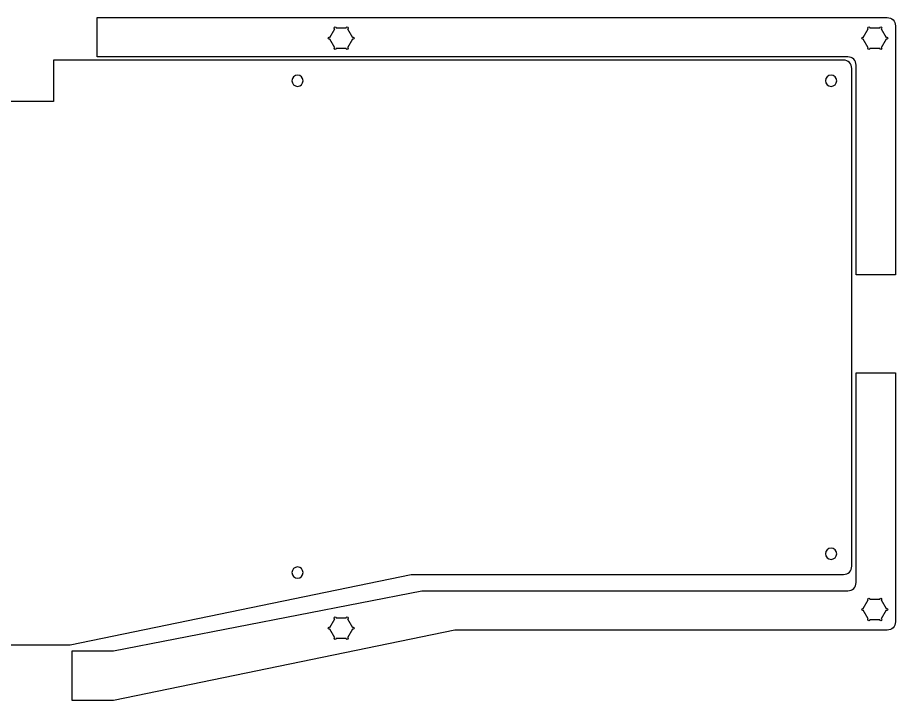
# Model space of a CAD drawing. Extents: x -95 to 285, y -95 to 284.
# Drawn here: x 73 to 285.2, y -94.8 to 70.4 of the extents above; entities that cross this region are included whole.
import ezdxf

# ---------------------------------------------------------------- set-up
doc = ezdxf.new("R2010")
doc.units = 0
doc.layers.add('CASE_LAYER', color=7, linetype='CONTINUOUS')

msp = doc.modelspace()

# ---------------------------------------------------------------- linework, layer by layer
at = {"layer": 'CASE_LAYER'}
for points, knots in [([(92.21, 60.85), (92.21, 60.85), (273.71, 60.85), (273.71, 60.85), (274.81, 60.85), (275.71, 59.96), (275.71, 58.85), (275.71, 58.85), (275.71, 8.17), (275.71, 8.17), (275.71, 8.17), (285.2, 8.17), (285.2, 8.17), (285.2, 8.17), (285.2, 68.35), (285.2, 68.35), (285.2, 69.46), (284.31, 70.35), (283.2, 70.35), (283.2, 70.35), (92.21, 70.35), (92.21, 70.35), (92.21, 70.35), (92.21, 60.85), (92.21, 60.85)], [0, 0, 0, 0, 1, 1, 1, 2, 2, 2, 3, 3, 3, 4, 4, 4, 5, 5, 5, 6, 6, 6, 7, 7, 7, 8, 8, 8, 8]), ([(154.1, 65.6), (154.06, 65.6), (154.02, 65.59), (153.98, 65.57), (153.98, 65.57), (152.78, 67.64), (152.78, 67.64), (152.86, 67.68), (152.91, 67.76), (152.91, 67.85), (152.91, 67.99), (152.8, 68.1), (152.66, 68.1), (152.52, 68.1), (152.41, 67.99), (152.41, 67.85), (152.41, 67.85), (150.02, 67.85), (150.02, 67.85), (150.02, 67.99), (149.91, 68.1), (149.77, 68.1), (149.63, 68.1), (149.52, 67.99), (149.52, 67.85), (149.52, 67.76), (149.57, 67.68), (149.65, 67.64), (149.65, 67.64), (148.45, 65.57), (148.45, 65.57), (148.41, 65.59), (148.37, 65.6), (148.33, 65.6), (148.19, 65.6), (148.08, 65.49), (148.08, 65.35), (148.08, 65.21), (148.19, 65.1), (148.33, 65.1), (148.37, 65.1), (148.41, 65.12), (148.45, 65.14), (148.45, 65.14), (149.65, 63.07), (149.65, 63.07), (149.57, 63.02), (149.52, 62.95), (149.52, 62.85), (149.52, 62.71), (149.63, 62.6), (149.77, 62.6), (149.91, 62.6), (150.02, 62.71), (150.02, 62.85), (150.02, 62.85), (152.41, 62.85), (152.41, 62.85), (152.41, 62.71), (152.52, 62.6), (152.66, 62.6), (152.8, 62.6), (152.91, 62.71), (152.91, 62.85), (152.91, 62.95), (152.86, 63.02), (152.78, 63.07), (152.78, 63.07), (153.98, 65.14), (153.98, 65.14), (154.02, 65.12), (154.06, 65.1), (154.1, 65.1), (154.24, 65.1), (154.35, 65.21), (154.35, 65.35), (154.35, 65.49), (154.24, 65.6), (154.1, 65.6)], [0, 0, 0, 0, 1, 1, 1, 2, 2, 2, 3, 3, 3, 4, 4, 4, 5, 5, 5, 6, 6, 6, 7, 7, 7, 8, 8, 8, 9, 9, 9, 10, 10, 10, 11, 11, 11, 12, 12, 12, 13, 13, 13, 14, 14, 14, 15, 15, 15, 16, 16, 16, 17, 17, 17, 18, 18, 18, 19, 19, 19, 20, 20, 20, 21, 21, 21, 22, 22, 22, 23, 23, 23, 24, 24, 24, 25, 25, 25, 26, 26, 26, 26]), ([(283.09, 65.6), (283.05, 65.6), (283.01, 65.59), (282.97, 65.57), (282.97, 65.57), (281.77, 67.64), (281.77, 67.64), (281.85, 67.68), (281.9, 67.76), (281.9, 67.85), (281.9, 67.99), (281.79, 68.1), (281.65, 68.1), (281.51, 68.1), (281.4, 67.99), (281.4, 67.85), (281.4, 67.85), (279.01, 67.85), (279.01, 67.85), (279.01, 67.99), (278.9, 68.1), (278.76, 68.1), (278.62, 68.1), (278.51, 67.99), (278.51, 67.85), (278.51, 67.76), (278.56, 67.68), (278.64, 67.64), (278.64, 67.64), (277.44, 65.57), (277.44, 65.57), (277.4, 65.59), (277.36, 65.6), (277.32, 65.6), (277.18, 65.6), (277.07, 65.49), (277.07, 65.35), (277.07, 65.21), (277.18, 65.1), (277.32, 65.1), (277.36, 65.1), (277.4, 65.12), (277.44, 65.14), (277.44, 65.14), (278.64, 63.07), (278.64, 63.07), (278.56, 63.02), (278.51, 62.95), (278.51, 62.85), (278.51, 62.71), (278.62, 62.6), (278.76, 62.6), (278.9, 62.6), (279.01, 62.71), (279.01, 62.85), (279.01, 62.85), (281.4, 62.85), (281.4, 62.85), (281.4, 62.71), (281.51, 62.6), (281.65, 62.6), (281.79, 62.6), (281.9, 62.71), (281.9, 62.85), (281.9, 62.95), (281.85, 63.02), (281.77, 63.07), (281.77, 63.07), (282.97, 65.14), (282.97, 65.14), (283.01, 65.12), (283.05, 65.1), (283.09, 65.1), (283.23, 65.1), (283.34, 65.21), (283.34, 65.35), (283.34, 65.49), (283.23, 65.6), (283.09, 65.6)], [0, 0, 0, 0, 1, 1, 1, 2, 2, 2, 3, 3, 3, 4, 4, 4, 5, 5, 5, 6, 6, 6, 7, 7, 7, 8, 8, 8, 9, 9, 9, 10, 10, 10, 11, 11, 11, 12, 12, 12, 13, 13, 13, 14, 14, 14, 15, 15, 15, 16, 16, 16, 17, 17, 17, 18, 18, 18, 19, 19, 19, 20, 20, 20, 21, 21, 21, 22, 22, 22, 23, 23, 23, 24, 24, 24, 25, 25, 25, 26, 26, 26, 26]), ([(272.65, -64.29), (272.65, -64.29), (168.12, -64.29), (168.12, -64.29), (168.12, -64.29), (85.66, -81.29), (85.66, -81.29), (85.66, -81.29), (65.66, -81.29), (65.66, -81.29), (65.66, -81.29), (-16.8, -64.29), (-16.8, -64.29), (-16.8, -64.29), (-82.44, -64.29), (-82.44, -64.29), (-83.54, -64.29), (-84.44, -63.39), (-84.44, -62.29), (-84.44, -62.29), (-84.44, 58.07), (-84.44, 58.07), (-84.44, 59.17), (-83.54, 60.07), (-82.44, 60.07), (-82.44, 60.07), (69.66, 60.07), (69.66, 60.07), (69.66, 60.07), (69.66, 50.07), (69.66, 50.07), (69.66, 50.07), (81.66, 50.07), (81.66, 50.07), (81.66, 50.07), (81.66, 60.07), (81.66, 60.07), (81.66, 60.07), (272.65, 60.07), (272.65, 60.07), (273.75, 60.07), (274.65, 59.17), (274.65, 58.07), (274.65, 58.07), (274.65, -62.29), (274.65, -62.29), (274.65, -63.39), (273.75, -64.29), (272.65, -64.29)], [0, 0, 0, 0, 1, 1, 1, 2, 2, 2, 3, 3, 3, 4, 4, 4, 5, 5, 5, 6, 6, 6, 7, 7, 7, 8, 8, 8, 9, 9, 9, 10, 10, 10, 11, 11, 11, 12, 12, 12, 13, 13, 13, 14, 14, 14, 15, 15, 15, 16, 16, 16, 16]), ([(140.66, 53.72), (140.66, 53.72), (140.66, 53.72), (140.66, 53.72), (139.92, 53.72), (139.31, 54.32), (139.31, 55.07), (139.31, 55.07), (139.31, 55.07), (139.31, 55.07), (139.31, 55.81), (139.92, 56.42), (140.66, 56.42), (140.66, 56.42), (140.66, 56.42), (140.66, 56.42), (141.4, 56.42), (142.01, 55.81), (142.01, 55.07), (142.01, 55.07), (142.01, 55.07), (142.01, 55.07), (142.01, 54.32), (141.4, 53.72), (140.66, 53.72)], [0, 0, 0, 0, 1, 1, 1, 2, 2, 2, 3, 3, 3, 4, 4, 4, 5, 5, 5, 6, 6, 6, 7, 7, 7, 8, 8, 8, 8]), ([(269.65, 53.72), (269.65, 53.72), (269.65, 53.72), (269.65, 53.72), (268.91, 53.72), (268.3, 54.32), (268.3, 55.07), (268.3, 55.07), (268.3, 55.07), (268.3, 55.07), (268.3, 55.81), (268.91, 56.42), (269.65, 56.42), (269.65, 56.42), (269.65, 56.42), (269.65, 56.42), (270.39, 56.42), (271, 55.81), (271, 55.07), (271, 55.07), (271, 55.07), (271, 55.07), (271, 54.32), (270.39, 53.72), (269.65, 53.72)], [0, 0, 0, 0, 1, 1, 1, 2, 2, 2, 3, 3, 3, 4, 4, 4, 5, 5, 5, 6, 6, 6, 7, 7, 7, 8, 8, 8, 8]), ([(86.21, -94.75), (86.21, -94.75), (96.21, -94.75), (96.21, -94.75), (96.21, -94.75), (178.68, -77.75), (178.68, -77.75), (178.68, -77.75), (283.2, -77.75), (283.2, -77.75), (284.31, -77.75), (285.2, -76.86), (285.2, -75.75), (285.2, -75.75), (285.2, -15.57), (285.2, -15.57), (285.2, -15.57), (275.71, -15.57), (275.71, -15.57), (275.71, -15.57), (275.71, -66.25), (275.71, -66.25), (275.71, -67.36), (274.81, -68.25), (273.71, -68.25), (273.71, -68.25), (170.68, -68.25), (170.68, -68.25), (170.68, -68.25), (96.21, -82.77), (96.21, -82.77), (96.21, -82.77), (86.21, -82.77), (86.21, -82.77), (86.21, -82.77), (86.21, -94.75), (86.21, -94.75)], [0, 0, 0, 0, 1, 1, 1, 2, 2, 2, 3, 3, 3, 4, 4, 4, 5, 5, 5, 6, 6, 6, 7, 7, 7, 8, 8, 8, 9, 9, 9, 10, 10, 10, 11, 11, 11, 12, 12, 12, 12]), ([(269.65, -60.64), (269.65, -60.64), (269.65, -60.64), (269.65, -60.64), (268.91, -60.64), (268.3, -60.03), (268.3, -59.29), (268.3, -59.29), (268.3, -59.29), (268.3, -59.29), (268.3, -58.55), (268.91, -57.94), (269.65, -57.94), (269.65, -57.94), (269.65, -57.94), (269.65, -57.94), (270.39, -57.94), (271, -58.55), (271, -59.29), (271, -59.29), (271, -59.29), (271, -59.29), (271, -60.03), (270.39, -60.64), (269.65, -60.64)], [0, 0, 0, 0, 1, 1, 1, 2, 2, 2, 3, 3, 3, 4, 4, 4, 5, 5, 5, 6, 6, 6, 7, 7, 7, 8, 8, 8, 8]), ([(140.66, -65.18), (140.66, -65.18), (140.66, -65.18), (140.66, -65.18), (139.92, -65.18), (139.31, -64.57), (139.31, -63.83), (139.31, -63.83), (139.31, -63.83), (139.31, -63.83), (139.31, -63.09), (139.92, -62.48), (140.66, -62.48), (140.66, -62.48), (140.66, -62.48), (140.66, -62.48), (141.4, -62.48), (142.01, -63.09), (142.01, -63.83), (142.01, -63.83), (142.01, -63.83), (142.01, -63.83), (142.01, -64.57), (141.4, -65.18), (140.66, -65.18)], [0, 0, 0, 0, 1, 1, 1, 2, 2, 2, 3, 3, 3, 4, 4, 4, 5, 5, 5, 6, 6, 6, 7, 7, 7, 8, 8, 8, 8]), ([(283.09, -72.5), (283.05, -72.5), (283.01, -72.52), (282.97, -72.54), (282.97, -72.54), (281.77, -70.46), (281.77, -70.46), (281.85, -70.42), (281.9, -70.34), (281.9, -70.25), (281.9, -70.11), (281.79, -70), (281.65, -70), (281.51, -70), (281.4, -70.11), (281.4, -70.25), (281.4, -70.25), (279.01, -70.25), (279.01, -70.25), (279.01, -70.11), (278.9, -70), (278.76, -70), (278.62, -70), (278.51, -70.11), (278.51, -70.25), (278.51, -70.34), (278.56, -70.42), (278.64, -70.46), (278.64, -70.46), (277.44, -72.54), (277.44, -72.54), (277.4, -72.52), (277.36, -72.5), (277.32, -72.5), (277.18, -72.5), (277.07, -72.61), (277.07, -72.75), (277.07, -72.89), (277.18, -73), (277.32, -73), (277.36, -73), (277.4, -72.99), (277.44, -72.96), (277.44, -72.96), (278.64, -75.04), (278.64, -75.04), (278.56, -75.08), (278.51, -75.16), (278.51, -75.25), (278.51, -75.39), (278.62, -75.5), (278.76, -75.5), (278.9, -75.5), (279.01, -75.39), (279.01, -75.25), (279.01, -75.25), (281.4, -75.25), (281.4, -75.25), (281.4, -75.39), (281.51, -75.5), (281.65, -75.5), (281.79, -75.5), (281.9, -75.39), (281.9, -75.25), (281.9, -75.16), (281.85, -75.08), (281.77, -75.04), (281.77, -75.04), (282.97, -72.96), (282.97, -72.96), (283.01, -72.99), (283.05, -73), (283.09, -73), (283.23, -73), (283.34, -72.89), (283.34, -72.75), (283.34, -72.61), (283.23, -72.5), (283.09, -72.5)], [0, 0, 0, 0, 1, 1, 1, 2, 2, 2, 3, 3, 3, 4, 4, 4, 5, 5, 5, 6, 6, 6, 7, 7, 7, 8, 8, 8, 9, 9, 9, 10, 10, 10, 11, 11, 11, 12, 12, 12, 13, 13, 13, 14, 14, 14, 15, 15, 15, 16, 16, 16, 17, 17, 17, 18, 18, 18, 19, 19, 19, 20, 20, 20, 21, 21, 21, 22, 22, 22, 23, 23, 23, 24, 24, 24, 25, 25, 25, 26, 26, 26, 26]), ([(154.1, -77.04), (154.06, -77.04), (154.02, -77.06), (153.98, -77.08), (153.98, -77.08), (152.78, -75), (152.78, -75), (152.86, -74.96), (152.91, -74.88), (152.91, -74.79), (152.91, -74.65), (152.8, -74.54), (152.66, -74.54), (152.52, -74.54), (152.41, -74.65), (152.41, -74.79), (152.41, -74.79), (150.02, -74.79), (150.02, -74.79), (150.02, -74.65), (149.91, -74.54), (149.77, -74.54), (149.63, -74.54), (149.52, -74.65), (149.52, -74.79), (149.52, -74.88), (149.57, -74.96), (149.65, -75), (149.65, -75), (148.45, -77.08), (148.45, -77.08), (148.41, -77.06), (148.37, -77.04), (148.33, -77.04), (148.19, -77.04), (148.08, -77.15), (148.08, -77.29), (148.08, -77.43), (148.19, -77.54), (148.33, -77.54), (148.37, -77.54), (148.41, -77.52), (148.45, -77.5), (148.45, -77.5), (149.65, -79.58), (149.65, -79.58), (149.57, -79.62), (149.52, -79.7), (149.52, -79.79), (149.52, -79.93), (149.63, -80.04), (149.77, -80.04), (149.91, -80.04), (150.02, -79.93), (150.02, -79.79), (150.02, -79.79), (152.41, -79.79), (152.41, -79.79), (152.41, -79.93), (152.52, -80.04), (152.66, -80.04), (152.8, -80.04), (152.91, -79.93), (152.91, -79.79), (152.91, -79.7), (152.86, -79.62), (152.78, -79.58), (152.78, -79.58), (153.98, -77.5), (153.98, -77.5), (154.02, -77.52), (154.06, -77.54), (154.1, -77.54), (154.24, -77.54), (154.35, -77.43), (154.35, -77.29), (154.35, -77.15), (154.24, -77.04), (154.1, -77.04)], [0, 0, 0, 0, 1, 1, 1, 2, 2, 2, 3, 3, 3, 4, 4, 4, 5, 5, 5, 6, 6, 6, 7, 7, 7, 8, 8, 8, 9, 9, 9, 10, 10, 10, 11, 11, 11, 12, 12, 12, 13, 13, 13, 14, 14, 14, 15, 15, 15, 16, 16, 16, 17, 17, 17, 18, 18, 18, 19, 19, 19, 20, 20, 20, 21, 21, 21, 22, 22, 22, 23, 23, 23, 24, 24, 24, 25, 25, 25, 26, 26, 26, 26])]:
    msp.add_open_spline(points, degree=3, knots=knots, dxfattribs=at)

doc.saveas('drawing.dxf')
